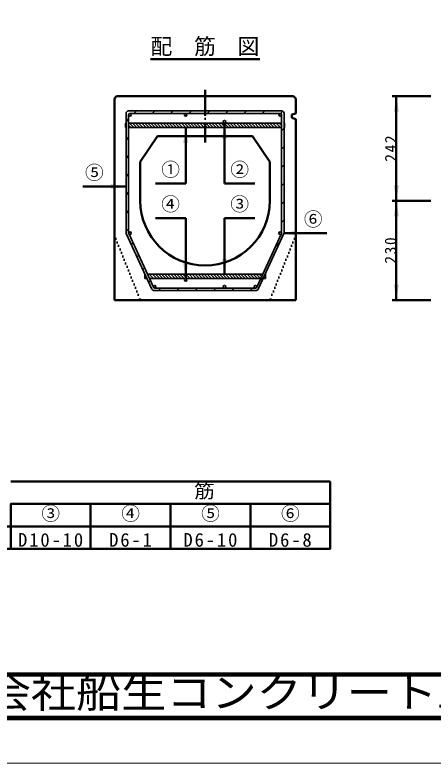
# Model space of a CAD drawing. Units: millimetres, scale not verified. Extents: x -2102 to 2102, y -1485 to 1485.
# Drawn here: x -1158 to -190, y -1485 to 247 of the extents above; entities that cross this region are included whole.
import ezdxf
from ezdxf.enums import TextEntityAlignment as Align

# ---------------------------------------------------------------- set-up
doc = ezdxf.new("R2010")
doc.units = ezdxf.units.MM
doc.header["$LTSCALE"] = 5
doc.linetypes.add('DOTTED', pattern=[1.75, 0.25, -1.5])
doc.linetypes.add('LONG_DASHED_DOTTED', pattern=[15.25, 12, -1.5, 0.25, -1.5])
doc.layers.add('0-0_V-nasSTD', color=7, linetype='Continuous', lineweight=35)
doc.layers.add('0-1_0', color=7, linetype='Continuous', lineweight=50)
doc.styles.add('ＭＳ ゴシック', font='')
doc.styles.get('ＭＳ ゴシック').set_extended_font_data('MS Gothic')

msp = doc.modelspace()

# ---------------------------------------------------------------- linework, layer by layer
at = {"layer": '0-0_V-nasSTD'}
for p, q in [((-900.443, 18.89), (-900.443, -256.257)), ((-540.443, 24.89), (-894.443, 24.89)), ((-543.443, 18.89), (-891.443, 18.89)), ((-876.271, 24.89), (-882.271, 18.89)), ((-876.271, 24.89), (-882.271, 18.89)), ((-876.271, 24.89), (-882.271, 18.89)), ((-833.845, 24.89), (-839.845, 18.89)), ((-833.845, 24.89), (-839.845, 18.89)), ((-833.845, 24.89), (-839.845, 18.89)), ((-791.419, 24.89), (-797.419, 18.89)), ((-791.419, 24.89), (-797.419, 18.89)), ((-791.419, 24.89), (-797.419, 18.89)), ((-748.992, 24.89), (-754.992, 18.89)), ((-748.992, 24.89), (-754.992, 18.89)), ((-748.992, 24.89), (-754.992, 18.89)), ((-706.566, 24.89), (-712.566, 18.89)), ((-664.139, 24.89), (-670.139, 18.89)), ((-621.713, 24.89), (-627.713, 18.89)), ((-621.713, 24.89), (-627.713, 18.89)), ((-621.713, 24.89), (-627.713, 18.89)), ((-579.287, 24.89), (-585.287, 18.89)), ((-579.287, 24.89), (-585.287, 18.89)), ((-579.287, 24.89), (-585.287, 18.89)), ((-537.585, 24.166), (-542.908, 18.842)), ((-537.585, 24.166), (-542.908, 18.842)), ((-534.443, -256.257), (-534.443, 18.89)), ((-894.443, 6.719), (-900.443, 0.719)), ((-894.443, 6.719), (-900.443, 0.719)), ((-894.443, 6.719), (-900.443, 0.719)), ((-894.443, 15.89), (-894.443, -257.986)), ((-540.443, -257.986), (-540.443, 15.89)), ((-901.443, -3.11), (-900.443, -3.11)), ((-901.443, -3.11), (-901.443, -13.11)), ((-901.443, -8.395), (-900.443, -9.395)), ((-900.443, -13.11), (-901.443, -13.11)), ((-540.443, -3.11), (-894.443, -3.11)), ((-894.443, -8.324), (-889.657, -13.11)), ((-540.443, -13.11), (-894.443, -13.11)), ((-892.586, -3.11), (-882.586, -13.11)), ((-885.514, -3.11), (-875.514, -13.11)), ((-878.443, -3.11), (-868.443, -13.11)), ((-871.372, -3.11), (-861.372, -13.11)), ((-864.301, -3.11), (-854.301, -13.11)), ((-857.23, -3.11), (-847.23, -13.11)), ((-850.159, -3.11), (-840.159, -13.11)), ((-843.088, -3.11), (-833.088, -13.11)), ((-836.017, -3.11), (-826.017, -13.11)), ((-828.946, -3.11), (-818.946, -13.11)), ((-821.875, -3.11), (-811.875, -13.11)), ((-814.804, -3.11), (-804.804, -13.11)), ((-807.733, -3.11), (-797.733, -13.11)), ((-800.662, -3.11), (-790.662, -13.11)), ((-793.591, -3.11), (-783.591, -13.11)), ((-786.52, -3.11), (-776.52, -13.11)), ((-779.448, -3.11), (-769.448, -13.11)), ((-772.377, -3.11), (-762.377, -13.11)), ((-765.306, -3.11), (-755.306, -13.11)), ((-758.235, -3.11), (-748.235, -13.11)), ((-751.164, -3.11), (-741.164, -13.11)), ((-744.093, -3.11), (-734.093, -13.11)), ((-737.022, -3.11), (-727.022, -13.11)), ((-729.951, -3.11), (-719.951, -13.11)), ((-722.88, -3.11), (-712.88, -13.11)), ((-715.809, -3.11), (-705.809, -13.11)), ((-708.738, -3.11), (-698.738, -13.11)), ((-701.667, -3.11), (-691.667, -13.11)), ((-694.596, -3.11), (-684.596, -13.11)), ((-687.525, -3.11), (-677.525, -13.11)), ((-680.454, -3.11), (-670.454, -13.11)), ((-673.382, -3.11), (-663.382, -13.11)), ((-666.311, -3.11), (-656.311, -13.11)), ((-659.24, -3.11), (-649.24, -13.11)), ((-652.169, -3.11), (-642.169, -13.11)), ((-645.098, -3.11), (-635.098, -13.11)), ((-638.027, -3.11), (-628.027, -13.11)), ((-630.956, -3.11), (-620.956, -13.11)), ((-623.885, -3.11), (-613.885, -13.11)), ((-616.814, -3.11), (-606.814, -13.11)), ((-609.743, -3.11), (-599.743, -13.11)), ((-602.672, -3.11), (-592.672, -13.11)), ((-595.601, -3.11), (-585.601, -13.11)), ((-588.53, -3.11), (-578.53, -13.11)), ((-581.459, -3.11), (-571.459, -13.11)), ((-574.388, -3.11), (-564.388, -13.11)), ((-567.316, -3.11), (-557.316, -13.11)), ((-560.245, -3.11), (-550.245, -13.11)), ((-553.174, -3.11), (-543.174, -13.11)), ((-546.103, -3.11), (-540.443, -8.77)), ((-534.443, -15.119), (-540.443, -21.119)), ((-534.443, -15.119), (-540.443, -21.119)), ((-534.443, -15.119), (-540.443, -21.119)), ((-534.443, -7.699), (-533.443, -8.699)), ((-894.443, -35.707), (-900.443, -41.707)), ((-894.443, -35.707), (-900.443, -41.707)), ((-894.443, -35.707), (-900.443, -41.707)), ((-540.443, -63.545), (-534.443, -57.545)), ((-540.443, -63.545), (-534.443, -57.545)), ((-540.443, -63.545), (-534.443, -57.545)), ((-894.443, -78.134), (-900.443, -84.134)), ((-894.443, -78.134), (-900.443, -84.134)), ((-894.443, -78.134), (-900.443, -84.134)), ((-540.443, -105.971), (-534.443, -99.971)), ((-540.443, -105.971), (-534.443, -99.971)), ((-540.443, -105.971), (-534.443, -99.971)), ((-894.443, -120.56), (-900.443, -126.56)), ((-894.443, -120.56), (-900.443, -126.56)), ((-894.443, -120.56), (-900.443, -126.56)), ((-540.443, -148.398), (-534.443, -142.398)), ((-540.443, -148.398), (-534.443, -142.398)), ((-540.443, -148.398), (-534.443, -142.398)), ((-894.443, -162.987), (-900.443, -168.987)), ((-894.443, -162.987), (-900.443, -168.987)), ((-894.443, -162.987), (-900.443, -168.987)), ((-540.443, -190.824), (-534.443, -184.824)), ((-540.443, -190.824), (-534.443, -184.824)), ((-540.443, -190.824), (-534.443, -184.824)), ((-894.443, -205.413), (-900.443, -211.413)), ((-894.443, -205.413), (-900.443, -211.413)), ((-894.443, -205.413), (-900.443, -211.413)), ((-540.443, -233.251), (-534.443, -227.251)), ((-540.443, -233.251), (-534.443, -227.251)), ((-540.443, -233.251), (-534.443, -227.251)), ((-894.443, -247.839), (-900.443, -253.839)), ((-894.443, -247.839), (-900.443, -253.839)), ((-894.443, -247.839), (-900.443, -253.839)), ((-840.42, -387.624), (-899.89, -258.772)), ((-836.878, -383.367), (-894.166, -259.243)), ((-598.007, -383.367), (-540.719, -259.243)), ((-594.465, -387.624), (-534.995, -258.772)), ((-884.457, -280.28), (-888.224, -284.048)), ((-884.457, -280.28), (-888.224, -284.048)), ((-884.457, -280.28), (-888.224, -284.048)), ((-555.042, -290.276), (-544.816, -280.05)), ((-555.042, -290.276), (-544.816, -280.05)), ((-555.042, -290.276), (-544.816, -280.05)), ((-871.059, -309.309), (-874.827, -313.076)), ((-871.059, -309.309), (-874.827, -313.076)), ((-871.059, -309.309), (-874.827, -313.076)), ((-857.661, -338.337), (-861.429, -342.105)), ((-857.661, -338.337), (-861.429, -342.105)), ((-857.661, -338.337), (-861.429, -342.105)), ((-857.35, -353.11), (-857.35, -363.11)), ((-857.35, -353.11), (-856.35, -353.11)), ((-857.35, -356.544), (-852.549, -361.344)), ((-857.35, -363.11), (-851.734, -363.11)), ((-584.042, -353.11), (-850.843, -353.11)), ((-848.384, -358.439), (-843.713, -363.11)), ((-846.641, -353.11), (-836.641, -363.11)), ((-588.657, -363.11), (-846.228, -363.11)), ((-839.57, -353.11), (-829.57, -363.11)), ((-832.499, -353.11), (-822.499, -363.11)), ((-825.428, -353.11), (-815.428, -363.11)), ((-818.357, -353.11), (-808.357, -363.11)), ((-811.286, -353.11), (-801.286, -363.11)), ((-804.215, -353.11), (-794.215, -363.11)), ((-797.144, -353.11), (-787.144, -363.11)), ((-790.073, -353.11), (-780.073, -363.11)), ((-783.002, -353.11), (-773.002, -363.11)), ((-775.931, -353.11), (-765.931, -363.11)), ((-768.86, -353.11), (-758.86, -363.11)), ((-761.789, -353.11), (-751.789, -363.11)), ((-754.718, -353.11), (-744.718, -363.11)), ((-747.647, -353.11), (-737.647, -363.11)), ((-740.575, -353.11), (-730.575, -363.11)), ((-733.504, -353.11), (-723.504, -363.11)), ((-726.433, -353.11), (-716.433, -363.11)), ((-719.362, -353.11), (-709.362, -363.11)), ((-712.291, -353.11), (-702.291, -363.11)), ((-705.22, -353.11), (-695.22, -363.11)), ((-698.149, -353.11), (-688.149, -363.11)), ((-691.078, -353.11), (-681.078, -363.11)), ((-684.007, -353.11), (-674.007, -363.11)), ((-676.936, -353.11), (-666.936, -363.11)), ((-669.865, -353.11), (-659.865, -363.11)), ((-662.794, -353.11), (-652.794, -363.11)), ((-655.723, -353.11), (-645.723, -363.11)), ((-648.652, -353.11), (-638.652, -363.11)), ((-641.581, -353.11), (-631.581, -363.11)), ((-634.509, -353.11), (-624.509, -363.11)), ((-627.438, -353.11), (-617.438, -363.11)), ((-620.367, -353.11), (-610.367, -363.11)), ((-613.296, -353.11), (-603.296, -363.11)), ((-606.225, -353.11), (-596.225, -363.11)), ((-599.154, -353.11), (-589.154, -363.11)), ((-592.083, -353.11), (-586.581, -358.612)), ((-591.407, -369.068), (-581.181, -358.842)), ((-591.407, -369.068), (-581.181, -358.842)), ((-591.407, -369.068), (-581.181, -358.842)), ((-585.012, -353.11), (-584.348, -353.774)), ((-583.151, -363.11), (-577.536, -363.11)), ((-582.814, -362.379), (-582.083, -363.11)), ((-580.581, -357.541), (-577.536, -360.586)), ((-578.536, -353.11), (-577.536, -353.11)), ((-577.941, -353.11), (-577.536, -353.515)), ((-577.536, -353.11), (-577.536, -363.11)), ((-848.031, -371.133), (-844.263, -367.366)), ((-848.031, -371.133), (-844.263, -367.366)), ((-848.031, -371.133), (-844.263, -367.366)), ((-601.568, -379.229), (-603.611, -381.272)), ((-834.972, -391.11), (-599.913, -391.11)), ((-834.155, -385.11), (-600.731, -385.11)), ((-825.581, -391.11), (-819.581, -385.11)), ((-825.581, -391.11), (-819.581, -385.11)), ((-825.581, -391.11), (-819.581, -385.11)), ((-783.155, -391.11), (-777.154, -385.11)), ((-783.155, -391.11), (-777.154, -385.11)), ((-783.155, -391.11), (-777.154, -385.11)), ((-740.728, -391.11), (-734.728, -385.11)), ((-740.728, -391.11), (-734.728, -385.11)), ((-740.728, -391.11), (-734.728, -385.11)), ((-698.302, -391.11), (-692.302, -385.11)), ((-698.302, -391.11), (-692.302, -385.11)), ((-698.302, -391.11), (-692.302, -385.11)), ((-655.875, -391.11), (-649.875, -385.11)), ((-655.875, -391.11), (-649.875, -385.11)), ((-655.875, -391.11), (-649.875, -385.11)), ((-613.449, -391.11), (-607.449, -385.11)), ((-613.449, -391.11), (-607.449, -385.11)), ((-613.449, -391.11), (-607.449, -385.11))]:
    msp.add_line(p, q, dxfattribs=at)
at = {"layer": '0-0_V-nasSTD', "lineweight": 50}
for p, q in [((-982.5, -833), (-1167.5, -833)), ((-797.5, -833), (-982.5, -833)), ((-612.5, -833), (-797.5, -833)), ((-427.5, -833), (-612.5, -833)), ((-427.5, -885), (-427.5, -833)), ((-1167.5, -885), (-982.5, -885)), ((-797.5, -885), (-612.5, -885)), ((-612.5, -937), (-612.5, -885)), ((-612.5, -885), (-427.5, -885)), ((-612.5, -989), (-612.5, -937))]:
    msp.add_line(p, q, dxfattribs=at)
at = {"layer": '0-0_V-nasSTD', "lineweight": 18}
for points in [[(-2102.5, -1485), (-2102.5, 1485), (2102.5, 1485), (2102.5, -1485)], [(-2002.5, -1385), (-2002.5, 1385), (2002.5, 1385), (2002.5, -1385)]]:
    msp.add_lwpolyline(points, close=True, dxfattribs=at)
at = {"layer": '0-0_V-nasSTD', "lineweight": 100}
msp.add_lwpolyline([(-1997.5, 1380), (-1997.5, -1380), (1997.5, -1380), (1997.5, 1380)], close=True, dxfattribs=at)
at = {"layer": '0-0_V-nasSTD'}
for points in [[(-537.585, 24.166), (-542.908, 18.842), (-546.395, 15.356)], [(-534.443, -3.11), (-533.443, -3.11), (-533.443, -13.11), (-534.443, -13.11)]]:
    msp.add_lwpolyline(points, dxfattribs=at)
at = {"layer": '0-0_V-nasSTD', "lineweight": 50}
for points in [[(-1537.5, -885), (-1537.5, -937), (-1352.5, -937), (-1352.5, -885), (-1352.5, -937), (-1167.5, -937), (-1167.5, -885), (-1167.5, -937), (-982.5, -937), (-982.5, -885), (-982.5, -937)], [(-982.5, -937), (-797.5, -937), (-797.5, -885), (-982.5, -885)], [(-797.5, -937), (-797.5, -885), (-797.5, -937)], [(-797.5, -937), (-612.5, -937), (-612.5, -885)], [(-612.5, -937), (-612.5, -885), (-612.5, -937)], [(-612.5, -937), (-427.5, -937), (-427.5, -885)], [(-612.5, -989), (-427.5, -989), (-427.5, -937), (-427.5, -885), (-427.5, -937)], [(-1537.5, -937), (-1537.5, -989), (-1352.5, -989), (-1352.5, -937), (-1352.5, -989), (-1167.5, -989), (-1167.5, -937), (-1167.5, -989), (-982.5, -989), (-982.5, -937), (-982.5, -989)], [(-982.5, -989), (-797.5, -989), (-797.5, -937)], [(-797.5, -989), (-797.5, -937), (-797.5, -989)], [(-797.5, -989), (-612.5, -989), (-612.5, -937)], [(-612.5, -989), (-612.5, -937), (-612.5, -989)], [(-427.5, -989), (-427.5, -937), (-427.5, -989)]]:
    msp.add_lwpolyline(points, dxfattribs=at)
at = {"layer": '0-0_V-nasSTD'}
for centre in [(-891.443, 15.89), (-762.443, 15.89), (-543.443, 15.89), (-672.443, -0.11), (-891.389, -258.11), (-543.5, -258.11), (-762.443, -366.11), (-834.154, -382.11), (-672.443, -382.11), (-600.731, -382.11)]:
    msp.add_circle(centre, 3, dxfattribs=at)
for centre, radius, start, end in [((-894.443, 18.89), 6, 90, 180), ((-891.443, 15.89), 3, 90, 180), ((-891.443, 15.89), 3, 90, 180), ((-891.443, 15.89), 3, 90, 180), ((-543.443, 15.89), 3, 0, 90), ((-543.443, 15.89), 3, 0, 90), ((-543.443, 15.89), 3, 0, 90), ((-540.443, 18.89), 6, 0, 90), ((-894.443, -256.257), 6, 180, 204.77514), ((-891.443, -257.986), 3, 180, 204.77514), ((-543.443, -257.986), 3, 335.22486, 0), ((-540.443, -256.257), 6, 335.22486, 0), ((-834.972, -385.11), 6, 204.77514, 270), ((-834.155, -382.11), 3, 204.77514, 270), ((-600.731, -382.11), 3, 270, 335.22486), ((-599.913, -385.11), 6, 270, 335.22486)]:
    msp.add_arc(centre, radius, start, end, dxfattribs=at)
for points in [[(-280.686, 22.89), (-274.686, 58.89), (-268.686, 22.89)], [(-768.377, -49.11), (-762.377, -13.11), (-756.377, -49.11)], [(-678.443, -39.11), (-672.443, -3.11), (-666.443, -39.11)], [(-936.443, -156.065), (-936.443, -144.065), (-900.443, -150.065)], [(-280.686, -147.11), (-274.686, -183.11), (-268.686, -147.11)], [(-280.686, -219.11), (-274.686, -183.11), (-268.686, -219.11)], [(-540.5, -258.11), (-504.5, -264.11), (-504.5, -252.11)], [(-768.443, -327.11), (-762.443, -363.11), (-756.443, -327.11)], [(-678.443, -317.11), (-672.443, -353.11), (-666.443, -317.11)], [(-280.686, -377.11), (-274.686, -413.11), (-268.686, -377.11)]]:
    msp.add_solid(points, dxfattribs=at)
at = {"layer": '0-1_0'}
for p, q in [((-843.846, 144.89), (-591.039, 144.89)), ((-922.443, 58.89), (-927.443, 53.89)), ((-927.443, -413.11), (-927.443, 53.89)), ((-922.443, 58.89), (-512.443, 58.89)), ((-512.443, 58.89), (-507.443, 53.89)), ((-507.443, 18.905), (-507.443, 53.89)), ((-194.686, 58.89), (-284.686, 58.89)), ((-516.443, 16.89), (-507.443, 18.905)), ((-516.443, 8.89), (-516.443, 16.89)), ((-516.443, 8.89), (-507.443, 5.532)), ((-507.443, -413.11), (-507.443, 5.532)), ((-762.377, -143.11), (-762.377, -13.11)), ((-672.443, -143.11), (-672.443, -3.11)), ((-827.443, -33.11), (-867.443, -93.11)), ((-827.443, -33.11), (-607.443, -33.11)), ((-607.443, -33.11), (-567.443, -93.11)), ((-867.443, -93.11), (-867.443, -183.11)), ((-567.443, -93.11), (-567.443, -183.11)), ((-1000.443, -150.065), (-900.443, -150.065)), ((-832.377, -143.11), (-762.377, -143.11)), ((-672.443, -143.11), (-602.443, -143.11)), ((-194.686, -183.11), (-284.686, -183.11)), ((-832.443, -223.11), (-762.443, -223.11)), ((-762.443, -223.11), (-762.443, -363.11)), ((-672.443, -223.11), (-672.443, -353.11)), ((-672.443, -223.11), (-602.443, -223.11)), ((-435.5, -258.11), (-535.5, -258.11)), ((-927.443, -413.11), (-507.443, -413.11)), ((-194.686, -413.11), (-284.686, -413.11))]:
    msp.add_line(p, q, dxfattribs=at)
at = {"layer": '0-1_0', "linetype": 'LONG_DASHED_DOTTED'}
msp.add_line((-717.443, 73.89), (-717.443, -48.11), dxfattribs=at)
at = {"layer": '0-1_0', "linetype": 'DOTTED'}
for p, q in [((-927.443, -263.11), (-867.443, -413.11)), ((-507.443, -263.11), (-567.443, -413.11))]:
    msp.add_line(p, q, dxfattribs=at)
at = {"layer": '0-1_0', "lineweight": 100}
msp.add_line((-1997.5, -1280), (1997.5, -1280), dxfattribs=at)
at = {"layer": '0-1_0'}
msp.add_lwpolyline([(-274.686, -413.11), (-274.686, -183.11), (-274.686, 58.89)], dxfattribs=at)
for start, end in [(180, 270), (270, 0)]:
    msp.add_arc((-717.443, -183.11), 150, start, end, dxfattribs=at)

# ---------------------------------------------------------------- texts
at = {"layer": '0-0_V-nasSTD', "style": 'ＭＳ ゴシック'}
for s, height, p in [('配\u3000筋\u3000図', 36.95, (-843.846, 144.89)), ('⑤', 31.67, (-995.443, -143.065)), ('①', 31.67, (-818.977, -136.11)), ('②', 31.67, (-659.043, -136.11)), ('④', 31.67, (-819.043, -216.11)), ('③', 31.67, (-659.043, -216.11)), ('⑥', 31.67, (-488.7, -251.11)), ('③', 31.67, (-1096.6, -932.6)), ('④', 31.67, (-911.6, -932.6)), ('⑤', 31.67, (-726.6, -932.6)), ('⑥', 31.67, (-541.6, -932.6))]:
    msp.add_text(s, height=height, dxfattribs=at).set_placement(p, align=Align.BOTTOM_LEFT)
at = {"layer": '0-0_V-nasSTD', "style": 'ＭＳ ゴシック', "width": 1.1}
for s, height, p in [('配\u3000\u3000\u3000\u3000\u3000\u3000\u3000\u3000\u3000\u3000筋', 31.67, (-1265.46, -880.6)), ('株式会社船生コンクリート工業', 69.65, (-1434.221, -1377.45))]:
    msp.add_text(s, height=height, dxfattribs=at).set_placement(p, align=Align.BOTTOM_LEFT)
at = {"layer": '0-0_V-nasSTD', "char_height": 26.39, "attachment_point": 7, "rotation": 90, "style": 'ＭＳ ゴシック'}
for s, insert in [('\\T1.2;242', (-274.686, -92.71)), ('\\T1.2;230', (-274.686, -328.71))]:
    msp.add_mtext(s, dxfattribs=dict(at, insert=insert))
at = {"layer": '0-0_V-nasSTD', "char_height": 31.67, "attachment_point": 7, "style": 'ＭＳ ゴシック'}
for s, insert in [('\\T1.2;D10-10', (-1150.6, -984.6)), ('\\T1.2;D6-1', (-939.68, -984.6)), ('\\T1.2;D6-10', (-767.64, -984.6)), ('\\T1.2;D6-8', (-569.68, -984.6))]:
    msp.add_mtext(s, dxfattribs=dict(at, insert=insert))

doc.saveas('drawing.dxf')
